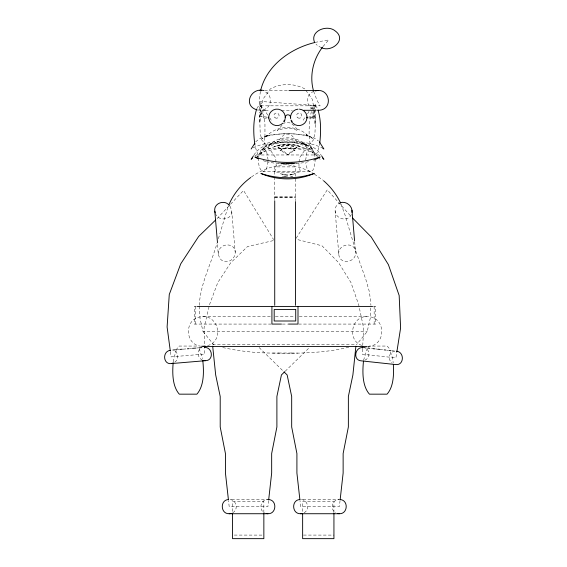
<?xml version="1.0" encoding="UTF-8"?>
<svg xmlns="http://www.w3.org/2000/svg" width="567" height="567" viewBox="0 0 567 567"><rect width="100%" height="100%" fill="white"/><g stroke="black" fill="none" stroke-linecap="round" stroke-linejoin="round"><path stroke-width="0.43" stroke-dasharray="2.83 2.13" d="M304.833 88.927C294.266 83.129 280.899 83.129 270.331 88.927L262.96 99.161L259.672 116.589L260.203 133.11L261.805 140.056L267.957 146.747L275.697 157.846L276.179 165.84L274.719 172.162L300.453 172.162L298.993 165.84L298.937 162.885M264.952 136.753L264.952 124.031L263.01 111.458M362.561 349.017L362.292 354.24L395.929 357.869L396.857 351.901M362.745 345.544L363.653 328.151L358.698 304.77L350.952 282.543L338.52 262.556L321.999 245.787L296.442 239.317M258.602 157.98C258.389 162.531 258.509 167.995 262.06 171.319L263.308 171.709L310.44 171.709L312.856 170.171L313.856 168.342L315.273 160.213M268.063 161.701L266.731 168.342L265.725 170.171L263.308 171.709M305.606 160.213L307.016 152.084L308.023 150.255L310.44 148.717L312.856 150.255L313.856 152.084L315.103 157.236M370.797 307.987L370.18 318.597L367.196 331.539L356.374 344.864M218.451 254.108C217.749 242.017 237.566 241.677 235 254.498C234.008 258.935 229.522 262.308 224.95 261.614C216.608 260.083 218.316 249.452 217.544 243.399M338.804 254.108C337.712 243.64 355.289 241.053 355.559 252.272C356.643 262.741 339.066 265.335 338.804 254.108L335.154 211.229C334.65 207.621 336.819 203.914 340.292 202.731M264.867 137.597C264.279 143.203 263.988 149.22 260.926 154.125L259.459 154.968L257.985 154.125L256.617 151.672L254.831 144.372M173.24 361.98L173.58 358.663L176.174 351.03M363.553 360.321L367.232 348.443M299.029 162.049L299.475 157.846L307.208 146.747L313.367 140.056L314.961 133.11L315.55 118.659L314.324 109.8M199.272 305.329C200.406 282.983 211.647 263.074 217.43 241.797M268.588 500.569L267.922 506.593L229.181 506.593L228.508 500.569M340.058 500.569L339.385 506.593L300.652 506.593L299.978 500.569M258.644 157.236L259.126 154.465L260.898 150.255L263.308 148.717L310.44 148.717M319.831 142.678L317.747 151.672L316.379 154.125L314.905 154.968L259.459 154.968M260.388 91.478L259.076 101.33L320.142 105.88L317.116 100.55L313.785 91.776M311.354 111.458C308.568 125.314 307.456 140.985 313.431 154.125L314.905 154.968M218.387 238.693L228.175 206.36M176.408 350.385L177.088 348.443L179.122 346.054L197.061 346.054L198.266 347.401M284.584 119.389L282.968 122.352M285.421 119.609L283.635 122.911M307.583 113.818L309.079 111.252M256.957 108.495L257.985 106.66L259.459 105.823L314.905 105.823L316.379 106.66L317.747 109.112M312.063 109.112L313.431 106.66L314.905 105.823M303.161 120.204L305.648 116.299M351.42 214.482C348.145 222.292 335.792 219.202 335.154 211.229M296.123 238.26L327.279 189.825L351.271 216.714M199.534 349.492C196.678 352.759 198.308 358.117 202.072 359.903M253.881 155.16C260.678 143.77 275.484 142.097 287.526 141.778C299.567 142.097 314.373 143.77 321.17 155.16M322.992 46.551L328.725 39.91L316.074 42.199M368.068 347.401L369.266 346.054L387.204 346.054L389.246 348.443M256.093 157.995C270.246 136.945 304.805 136.945 318.966 157.995M282.026 125.201L277.263 130.75C283.387 127.639 291.672 127.639 297.788 130.75C295.067 125.505 289.482 120.112 283.365 123.478M262.564 138.121L261.706 139.057L263.705 137.703M310.532 109.112L312.644 106.66L314.224 105.823M262.564 148.993L261.706 149.872L265.143 146.562L269.254 144.472L275.626 142.579L274.605 142.87M256.128 158.101C271.387 140.935 301.807 140.453 317.733 156.903M285.166 371.293L309.476 347.507M217.033 218.635L243.541 190.448L273.585 239.579M174.778 362.221C178.789 359.542 178.782 352.596 174.083 350.661M255.696 141.849C264.052 133.84 276.739 134.259 287.526 133.621C297.902 134.251 309.901 133.833 318.3 140.921M289.198 153.366L296.803 146.966L290.772 153.366L287.582 154.763M232.753 512.774C238.7 509.712 236.51 499.704 229.798 499.534L267.922 499.456C260.905 499.137 258.12 509.542 264.35 512.774M304.132 512.774C310.085 509.712 307.888 499.704 301.183 499.534L339.3 499.456C332.29 499.137 329.498 509.542 335.735 512.774M251.472 176.975C261.274 169.859 273.074 165.692 285.109 164.586C295.131 165.55 305.039 168.484 313.671 173.708M253.052 147.725C274.222 138.603 300.829 138.603 322.006 147.725M364.893 360.173C370.946 357.876 370.017 347.741 363.171 347.606M264.371 147.356L268.623 145.195L274.159 143.543L280.608 142.494L280.226 142.537L287.526 142.161L294.826 142.537L294.443 142.494C301.105 143.508 308.611 144.592 313.353 149.872C309.936 145.549 304.571 143.855 299.426 142.579L304.351 144.053L302.842 143.472L306.279 145.223L304.181 143.961L306.102 145.769C297.087 135.18 277.965 135.18 268.949 145.769L270.87 143.961L268.772 145.223L272.217 143.472L270.7 144.053M254.93 155.734C274.797 145.719 300.262 145.719 320.121 155.734M292.459 162.694L288.646 163.771L283.791 163.211M207.607 345.657C225.716 340.25 217.31 311.949 199.159 317.123C184.02 320.362 185.26 344.722 200.704 346.161M265.143 136.385L268.772 134.769L266.61 136.229C277.079 124.612 297.973 124.612 308.441 136.229L306.279 134.769L309.908 136.385M294.578 173.906L295.038 173.722L290.375 174.962M263.343 109.722C272.366 107.808 272.925 93.888 263.988 91.415M313.969 91.415C305.032 93.888 305.592 107.808 314.614 109.722M264.371 137.249L268.623 135.704L267.581 136.023C280.622 132.94 294.436 132.94 307.47 136.023L306.428 135.704L309.972 136.994M290.573 174.927L291.551 174.615L287.526 175.423L283.5 174.615L284.478 174.927M394.745 351.157C388.842 351.639 387.488 360.002 392.123 363.114M273.244 240.628L247.545 246.517L230.649 262.904L217.763 282.607L209.521 304.656L204.035 327.917L204.545 345.324M348.74 347.252C323.686 353.276 297.76 353.567 272.139 353.071C254.838 352.972 237.552 350.959 220.691 347.075M308.476 161.666C294.769 164.806 280.282 164.806 266.575 161.666M292.841 174.381L287.526 174.934L280.013 173.722L284.684 174.962M266.859 117.1C261.926 115.76 261.926 119.304 266.859 117.971M263.52 117.971L263.953 117.532L263.52 117.1M311.942 117.1C310.596 119.963 315.422 114.64 308.689 117.1M367.969 346.366C386.864 345.82 386.063 316.315 367.196 316.613C350.86 315.819 346.777 341.49 362.618 345.657M257.156 109.97L261.309 110.133M294.953 163.048L287.526 163.572L278.503 162.991M296.555 162.991L287.526 163.509M291.785 176.387L292.501 176.316L289.184 176.486M176.45 349.726L179.044 349.506M183.07 349.166L187.386 348.797M189.973 348.577L191.696 348.429M196.586 348.018L198.315 347.869M292.331 163.02L282.72 163.02M294.443 163.119L280.608 163.119M278.631 353.014L291.594 353.014M272.585 353.071L278.851 353.014M264.591 90.585L288.142 90.585M259.551 102.96L261.571 102.96L261.571 116.278M315.429 105.136L313.409 105.136L313.409 110.827M259.927 110.303L260.912 110.303M265.356 110.303L270.154 110.303M281.459 110.303L292.324 110.303M313.409 111.827L312.934 111.827L312.934 118.758L315.309 118.758M260.381 113.52L262.053 113.52M260.381 114.463L262.053 114.463M260.381 114.853L259.672 114.853L259.672 122.323L260.381 122.323L260.381 102.216L259.551 102.216L259.551 113.024M312.934 115.696L314.6 115.696M259.672 116.589L262.053 116.589L262.053 109.658M312.934 116.632L314.6 116.632M314.6 117.029L315.309 117.029L315.309 124.499L314.6 124.499L314.6 104.385L315.429 104.385L315.429 115.193M308.689 117.971L311.942 117.971M274.726 196.395L295.492 196.395M274.726 197.359L295.492 197.359M274.726 197.514L295.492 197.514M196.536 306.421L194.219 306.421L194.219 324.076L271.04 324.076M373.384 306.421L375.701 306.421L375.701 324.076L298.88 324.076M203.021 316.613L270.948 316.613M275.371 316.613L294.847 316.613M299.277 316.613L367.196 316.613M282.352 324.076L287.568 324.076M199.329 306.215L200.045 318.597L203.021 331.539L367.196 331.539M212.497 344.46L356.069 344.46M234.284 535.078L263.853 535.099M303.501 535.078L333.935 535.099M291.374 353.014L297.64 353.071M287.526 176.571L282.55 176.316L286.675 176.557M363.738 347.67L367.395 348.06M371.505 348.507L374.716 348.854M375.524 348.939L378.104 349.222M379.826 349.407L383.271 349.775M386.538 350.13L388.147 350.3M391.599 350.675L395.915 351.143M280.098 163.048L283.273 163.416M315.954 110.055L318.03 110.303M265.781 161.496L261.231 160.057M321.496 47.699L318.073 46.005L316.01 44.24M263.308 148.717L265.725 150.255L266.731 152.084L268.141 160.213M310.44 171.709L308.023 170.171L307.016 168.342L305.769 163.19M260.14 105.823L261.72 106.66L263.832 109.112M259.459 105.823L260.926 106.66L262.301 109.112M314.416 174.154L322.899 180.093M310.553 136.817L313.353 139.057L310.681 137.249M259.098 347.507L283.408 371.293M318.328 157.498L320.121 159.299M203.021 331.539L213.844 344.864M267.744 115.058L265.285 111.252M292.813 122.352L291.204 119.389M292.154 122.911L290.361 119.609M305.819 90.295L312.204 99.161L314.161 108.984M269.963 118.106L271.203 120.204M229.933 206.076L231.634 210.208L235.206 252.272M215.389 213.383C218.21 222.236 233.221 219.975 231.634 210.208M341.001 203.992L344.871 214.517L356.282 252.606L365.814 279.361L369.478 292.125L370.946 305.329M199.102 348.443L202.61 358.663M390.429 351.816L392.754 358.663L393.179 362.809M170.412 351.76L171.092 356.891L204.807 354.028L204.652 348.804M354.659 241.748L355.559 252.272M374.156 306.421L374.156 324.076M333.935 512.688L333.935 501.49L302.636 501.49L302.636 512.688M313.409 111.571L313.409 118.453M295.492 176.231L295.492 166.882L274.726 166.882L274.726 176.131M295.492 178.789L295.492 200.768M274.726 176.961L274.726 199.91M263.853 512.688L263.853 501.49L232.548 501.49L232.548 512.688M195.764 306.421L195.764 324.076M292.437 122.67A8.264 8.264 0 0 1 290.786 119.495M285.003 119.495A8.264 8.264 0 0 1 283.351 122.67M277.894 141.36L277.263 142.232C282.827 137.944 292.225 137.944 297.788 142.232L291.261 134.896L287.526 134.053L283.791 134.896L277.894 141.36M280.474 150.375L280.013 150.829C284.372 147.689 290.68 147.689 295.038 150.829C291.034 146.088 284.684 145.599 280.474 150.375M274.605 146.612L274.159 146.86C282.657 143.338 292.395 143.338 300.893 146.86C292.636 143.139 282.954 143.167 274.605 146.612M279.304 147.009L277.908 147.633C284.024 145.095 291.034 145.095 297.143 147.633C291.615 144.897 285.003 144.613 279.304 147.009M288.036 154.763L282.727 151.843L278.248 146.966L288.036 154.763M297.909 117.858A2.594 2.594 0 0 0 301.8 115.611A2.594 2.594 0 0 0 297.909 113.365A2.594 2.594 0 0 0 297.909 117.858M275.193 117.858A2.594 2.594 0 0 0 279.084 115.611A2.594 2.594 0 0 0 275.193 113.365A2.594 2.594 0 0 0 275.193 117.858"/><path stroke-width="0.85" d="M362.611 348.152L362.703 346.409M319.831 142.678C320.943 131.785 321.177 120.466 317.988 109.892M173.155 362.809C172.333 372.937 172.29 386.127 179.285 394.164L196.905 394.164C204.389 385.432 203.893 371.13 202.78 360.321M363.468 361.151C362.462 371.725 362.079 385.673 369.429 394.164L387.048 394.164C393.732 386.595 393.902 374.135 393.349 364.468M355.892 346.203L352.894 374.95L348.365 396.489L348.365 426.986L343.134 453.557L343.134 473.027L340.157 499.704M268.687 499.704L271.664 473.027L271.664 453.557L276.894 426.986L276.894 396.489L281.423 374.95L284.542 371.902M396.857 351.901L400.6 328.031L399.168 295.527L388.402 264.64L371.13 236.864L352.518 217.976M260.586 90.67C266.688 65.24 290.843 48.152 315.252 42.405M256.617 109.112C253.095 120.459 253.251 132.706 254.831 144.372M228.87 204.779C233.533 193.942 241.216 184.403 250.777 177.492M251.167 148.993L254.789 143.281M253.435 155.847L251.167 159.277L252.421 158.094M322.524 47.181C313.104 59.386 309.256 76.028 313.544 90.968M215.765 219.868L198.634 236.489L180.731 263.861L169.271 294.493L167.102 326.961L170.298 350.902M316.74 158.859L320.121 156.974C299.39 164.189 275.661 164.189 254.93 156.974L258.311 158.859M313.82 160.057L316.067 159.242M170.121 350.371C162.169 351.427 163.055 364.893 171.503 363.567L205.53 360.676C214.085 360.555 212.675 347.132 204.666 347.436M171.503 363.567L173.211 363.107M340.292 202.731C345.438 200.994 351.285 204.893 351.979 210.208L354.588 240.904M268.531 117.1L268.099 117.532L268.531 117.971M201.476 346.26L205.339 346.161M228.565 499.534C219.783 499.818 220.4 514.127 229.181 513.73L267.922 513.73C276.696 514.127 277.32 499.818 268.538 499.534M299.95 499.534C291.169 499.818 291.785 514.127 300.567 513.73L339.3 513.73C348.081 514.127 348.705 499.818 339.916 499.534M229.181 513.73L231.031 513.489M300.567 513.73L302.417 513.489M263.818 90.585C251.146 86.992 242.641 105.285 256.511 109.722M315.259 90.918C330.249 86.907 333.92 110.409 318.03 110.303M172.935 350.023L175.586 349.796M179.852 349.435L182.262 349.229M187.386 348.797L189.109 348.648M192.504 348.365L195.721 348.088M199.18 347.798L201.838 347.571M363.171 347.606C354.885 346.55 352.511 360.456 361.413 360.867L395.369 364.531C404.158 366.027 404.803 351.937 396.482 351.2M288.979 90.585L318.03 90.585M262.365 110.303L265.356 110.303M303.508 110.303L315.592 110.303M197.309 306.421L372.611 306.421M281.48 324.076L271.919 324.076L271.919 306.421M288.44 324.076L298.001 324.076L298.001 306.421M203.021 346.465L367.196 346.465M203.766 360.513L205.53 360.676M368.054 348.138L369.783 348.322M373.114 348.684L374.716 348.854M378.104 349.222L379.826 349.407M384.128 349.867L385.737 350.045M389.005 350.399L390.734 350.583M259.927 90.585L261.309 90.755M337.457 513.489L339.3 513.73M266.072 513.489L267.922 513.73M321.496 47.699C331.78 52.724 347.337 39.527 335.125 30.887C327.173 24.175 309.447 31.029 314.664 42.575M322.63 148.15L323.885 148.993L319.356 141.849M323.53 180.682C330.717 186.89 336.67 194.566 340.654 203.199M322.63 158.094L323.885 159.277L321.624 155.847M284.032 371.902L287.15 374.95L291.679 396.489L291.679 426.986L296.91 453.557L296.91 473.027L299.886 499.704M229.415 205.523C224.865 199.159 213.341 203.156 214.808 211.229L217.473 242.534M214.808 211.229L215.198 212.668M228.416 499.704L225.439 473.027L225.439 453.557L220.209 426.986L220.209 396.489L215.68 374.95L212.682 346.203M204.574 346.196L204.623 347.932M351.979 210.208L351.987 212.398M333.935 513.553L333.935 538.65L302.636 538.65L302.636 513.553M295.492 201.554L295.492 305.329M274.726 200.739L274.726 305.329M263.853 513.553L263.853 538.65L232.548 538.65L232.548 513.553M282.862 123.202A8.264 8.264 0 0 1 269.637 121.069A8.264 8.264 0 0 1 275.824 109.183A8.264 8.264 0 0 1 285.158 118.794M285.286 117.362A2.608 2.608 0 0 1 290.155 116.058M290.41 116.682A2.608 2.608 0 0 1 290.502 117.362M299.482 109.133A8.264 8.264 0 0 1 306.251 120.849A8.264 8.264 0 0 1 292.919 123.202M290.63 118.794A8.264 8.264 0 0 1 298.044 109.133M306.648 117.419C307.172 119.077 307.931 116.249 306.648 117.419M314.139 173.467C297.569 180.682 277.483 180.682 260.912 173.467C277.993 179.193 297.058 179.193 314.139 173.467M295.726 309.497L274.187 309.497L274.187 321L295.726 321L295.726 309.497"/></g></svg>
